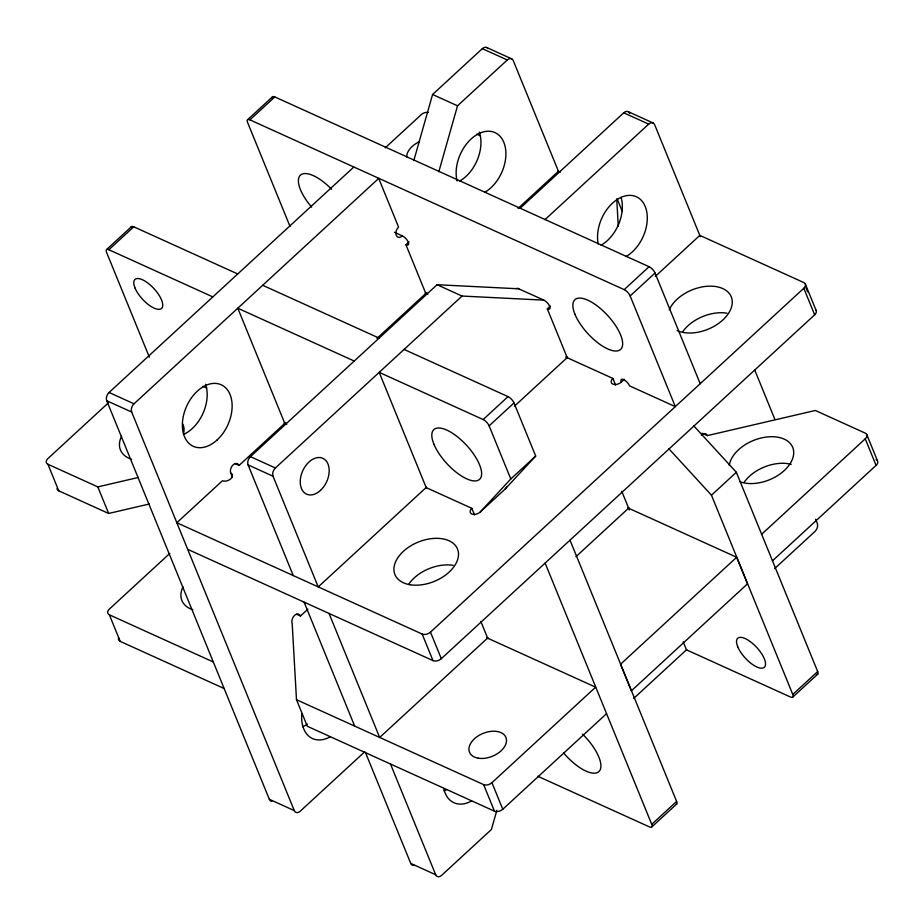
<?xml version="1.0" encoding="UTF-8"?>
<svg xmlns="http://www.w3.org/2000/svg" width="924" height="924" viewBox="0 0 924 924"><rect width="100%" height="100%" fill="white"/><g stroke="black" fill="none" stroke-linecap="round" stroke-linejoin="round"><path stroke-width="1.39" d="M413.848 160.476L432.582 94.491L482.34 48.649A6.145 4.112 -65.6 0 1 487.687 48.244M438.796 171.806L457.53 105.81L507.288 59.979A6.145 4.112 -65.6 0 1 513.247 60.58L558.431 171.275L518.11 208.408M496.869 810.267L491.406 829.509L441.637 875.351A6.145 4.112 -65.6 0 1 435.689 874.739L410.741 863.42L365.546 752.725M480.226 512.023L510.799 478.978L535.689 456.063L514.01 402.933A6.145 2.437 47.4 0 0 508.05 396.627L404.077 349.434M535.689 456.063L505.116 489.096L480.133 512.081A6.145 3.858 -22.2 0 1 471.829 514.021A6.145 3.858 -22.2 0 1 471.817 508.316L425.883 487.468M108.224 402.991L47.909 458.558A6.145 3.858 -22.2 0 0 47.921 464.264L58.766 490.829L108.662 513.467L149.33 503.996M761.561 534.338L865.245 438.819A6.145 3.858 -22.2 0 0 865.234 433.113L815.338 410.475L707.357 435.608A6.145 4.112 -65.6 0 0 701.385 435.042M772.395 560.903L876.091 465.384A6.145 3.858 -22.2 0 0 877.604 461.134L866.758 434.569M106.456 249.688L131.347 226.761M247.505 119.82L272.395 96.893M149.353 357.207L106.526 252.264A6.145 2.437 47.4 0 1 108.87 249.723L133.761 226.796L237.722 273.966M289.986 226.345L247.563 122.395A6.145 2.437 47.4 0 1 249.919 119.854L274.809 96.928L649.075 266.701A6.145 2.437 47.4 0 1 655.035 273.019L700.207 383.726M271.818 801.293A6.145 4.112 -65.6 0 1 269.334 799.283L106.722 400.727A6.145 4.112 -65.6 0 1 109.067 392.481L353.765 167.082M385.239 147.828L421.217 114.68A6.145 3.858 -22.2 0 1 428.309 112.393M364.784 751.755L300.231 811.203A6.145 4.112 -65.6 0 1 294.282 810.602L131.682 412.046A6.145 4.112 -65.6 0 1 134.015 403.8L378.713 178.401L398.591 227.108A6.145 4.112 -65.6 0 0 396.257 235.366A6.145 4.112 -65.6 0 0 402.206 235.967M426.033 294.005L405.925 244.733L409.043 241.869M655.266 276.438L699.838 235.389L803.799 282.559A6.145 3.858 -22.2 0 1 803.811 288.265L430.469 632.12A6.145 3.858 -22.2 0 1 422.164 634.049L176.831 522.741L222.465 480.723A6.145 3.858 -22.2 0 0 230.769 478.782A6.145 3.858 -22.2 0 0 230.757 473.076A6.145 4.112 -65.6 0 1 233.091 464.864A6.145 4.112 -65.6 0 1 239.039 465.465L285.735 422.464M376.98 338.403L426.853 292.469M293.266 575.606L248.094 464.911A6.145 4.112 -65.6 0 1 250.427 456.652L437.087 284.719L518.653 288.796L543.705 300.023A6.145 2.437 47.4 0 1 549.676 306.341A6.145 2.437 47.4 0 1 547.32 308.882L567.428 358.154M520.05 208.316L623.746 112.797A6.145 4.112 -65.6 0 1 629.706 113.398M169.797 553.418L109.344 609.101A6.145 3.858 -22.2 0 0 109.355 614.806L120.201 641.383L224.162 688.542M426.449 487.237L318.214 586.925L273.042 476.23A6.145 4.112 -65.6 0 1 275.387 467.983L462.035 296.05L543.601 300.115M544.998 219.635L648.694 124.116A6.145 4.112 -65.6 0 1 654.654 124.717L700.334 236.694M547.32 308.882L550.427 306.017M426.472 488.242L379.187 372.36L483.16 419.542L508.05 396.627M249.919 119.854L624.185 289.628L649.075 266.701M621.263 382.12A6.145 2.437 47.4 0 1 623.608 379.579A6.145 2.437 47.4 0 1 629.579 385.886L675.329 406.641L630.145 295.946L655.035 273.019M510.799 478.978L489.119 425.86L514.01 402.933M514.518 406.11L567.579 357.242M606.479 713.732L502.783 809.251A6.145 3.858 -22.2 0 1 494.479 811.191L307.334 726.287L296.488 699.711L292.192 623.631A6.145 4.112 -65.6 0 1 294.525 615.407A6.145 4.112 -65.6 0 1 300.485 616.019L307.911 609.182M624.37 379.256L621.171 382.178A6.145 3.858 -22.2 0 1 612.855 384.118A6.145 3.858 -22.2 0 1 612.843 378.413L565.604 356.976M187.676 549.318L432.998 660.614A6.145 3.858 -22.2 0 0 441.314 658.685L814.656 314.841A6.145 3.858 -22.2 0 0 815.58 309.748M487.895 637.791L379.66 737.479L329.059 613.49M575.964 556.664L629.013 507.796M683.206 641.845L686.463 649.838L790.436 697.008A6.145 2.437 47.4 0 0 792.78 694.467L711.468 495.206L736.347 472.279L693.774 425.86M296.488 699.711L483.633 784.615A6.145 3.858 -22.2 0 0 491.938 782.686L595.634 687.167L486.717 637.745M736.671 557.264L620.524 664.24L631.369 690.817L747.516 583.829L736.671 557.264L627.743 507.842M633.772 698.371L686.74 649.584M774.659 568.595L814.91 531.519A6.145 4.112 -65.6 0 0 817.255 523.273L815.626 519.276M537.768 776.241L649.387 826.876A6.145 2.437 47.4 0 0 651.743 824.335L676.622 801.42L570.027 540.193M792.78 694.467L817.671 671.54L736.347 472.279M651.801 826.922L676.68 803.995M792.838 697.043L817.728 674.127M47.921 464.264L97.817 486.902L138.484 477.431M486.833 47.563L511.792 58.882M628.239 111.7L653.199 123.019M482.34 48.649L507.288 59.979M623.746 112.797L648.694 124.116M432.582 94.491L457.53 105.81M476.634 134.13L480.561 135.909M557.773 170.94L560.394 172.13M394.433 232.294L402.31 235.874A6.145 2.437 47.4 0 1 408.281 242.192A6.145 2.437 47.4 0 1 405.925 244.733M437.087 284.719L462.035 296.05M425.179 293.266L427.8 294.456M702.101 433.229L707.345 435.643M262.682 285.285L379.117 338.115M108.87 249.723L212.843 296.893M354.238 361.041L237.791 308.212L285.077 424.081M202.783 386.255L206.722 388.034M284.153 423.169L286.775 424.359M109.067 392.481L134.015 403.8M250.427 456.652L275.387 467.983M106.722 400.727L131.682 412.046M248.094 464.911L273.042 476.23M235.1 463.675L239.039 465.465M296.546 614.229L300.485 616.019M109.355 614.806L213.317 661.977M269.334 799.283L294.282 810.602M668.884 448.775L711.468 495.206M805.324 284.014L816.169 310.579M805.971 287.872L807.599 291.857M803.811 288.265L814.656 314.841M865.245 438.819L876.091 465.384M754.712 369.981L774.843 419.3M617.209 198.983L622.083 210.938M612.843 378.413L615.557 385.054M621.783 491.349L629.394 509.99M545.137 563.12L651.743 824.335M471.817 508.316L474.532 514.957M480.827 621.425L487.895 638.738M430.469 632.12L441.314 658.685M491.938 782.686L502.783 809.251M422.164 634.049L432.998 660.614M483.633 784.615L494.479 811.191M390.494 764.044L435.689 874.739M304.112 602.171L354.701 726.16M230.757 473.076L232.374 477.096M97.817 486.902L108.662 513.467M616.747 199.087L618.283 226.368M582.501 734.141A33.795 13.433 47.4 0 1 599.029 771.448A33.795 13.433 47.4 0 1 563.501 752.817M483.16 419.542A6.145 2.437 47.4 0 1 489.119 425.86M676.622 801.42A6.145 2.437 47.4 0 1 676.114 804.307M131.058 227.373A6.145 2.437 47.4 0 1 133.761 226.796M624.185 289.628A6.145 2.437 47.4 0 1 630.145 295.946M311.619 207.103A33.795 13.433 47.4 0 1 300.462 175.11A33.795 13.433 47.4 0 1 331.577 189.235M516.343 288.669A6.145 2.437 47.4 0 1 518.757 288.704M817.671 671.54A6.145 2.437 47.4 0 1 816.331 674.428M272.13 98.383A6.145 2.437 47.4 0 1 274.809 96.928M598.221 243.982A33.795 22.615 -65.6 0 1 617.301 199.422A33.795 22.615 -65.6 0 1 646.904 212.693A33.795 22.615 -65.6 0 1 626.114 256.491M471.61 800.912A33.795 22.615 -65.6 0 1 443.716 788.403M414.379 865.338A6.145 4.112 -65.6 0 1 410.741 863.42M446.662 789.593A33.795 22.615 -65.6 0 1 444.074 790.886M621.055 197.389A33.795 22.615 -65.6 0 1 601.154 245.172M330.214 736.763A33.795 22.615 -65.6 0 1 301.79 713.813M457.103 181.035A33.795 22.615 -65.6 0 1 475.19 135.747A33.795 22.615 -65.6 0 1 505.44 148.129A33.795 22.615 -65.6 0 1 484.719 192.342M479.29 132.12A33.795 22.615 -65.6 0 1 459.759 181.023M205.521 384.28A33.795 22.615 -65.6 0 1 183.414 434.488M307.392 724.116A33.795 22.615 -65.6 0 1 302.679 726.738M669.242 309.887A33.795 21.229 -22.2 0 1 714.599 286.394A33.795 21.229 -22.2 0 1 726.137 316.551A33.795 21.229 -22.2 0 1 677.165 330.607M506.537 486.994A6.145 3.858 -22.2 0 1 505.024 489.166M182.929 424.22A33.795 21.229 -22.2 0 1 183.657 433.275M131.439 459.205A33.795 21.229 -22.2 0 1 121.564 436.301M406.652 156.907A19.67 12.347 -22.2 0 1 419.381 141.707M58.766 490.829A6.145 3.858 -22.2 0 1 57.045 488.38M409.055 583.737A33.795 21.229 -22.2 0 1 453.176 565.338M682.824 331.566A33.795 21.229 -22.2 0 1 726.934 313.178M192.873 609.759A33.795 21.229 -22.2 0 1 183.01 586.856M729.279 465.303A33.795 21.229 -22.2 0 1 771.355 436.706A33.795 21.229 -22.2 0 1 789.408 464.726A33.795 21.229 -22.2 0 1 739.824 481.67M120.201 641.383A6.145 3.858 -22.2 0 1 118.665 637.837M876.079 459.678A6.145 3.858 -22.2 0 1 877.015 460.291M744.259 482.12A33.795 21.229 -22.2 0 1 791.21 464.333M433.864 444.074A33.795 13.433 47.4 0 0 476.784 480.734A33.795 13.433 47.4 0 0 459.563 438.553A33.795 13.433 47.4 0 0 433.864 444.074M134.962 287.895A19.67 7.808 47.4 0 0 159.921 309.228A19.67 7.808 47.4 0 0 149.907 284.684A19.67 7.808 47.4 0 0 134.962 287.895M574.901 314.172A33.795 13.433 47.4 0 0 617.809 350.831A33.795 13.433 47.4 0 0 600.6 308.651A33.795 13.433 47.4 0 0 574.901 314.172M737.733 646.765A19.67 7.808 47.4 0 0 762.704 668.087A19.67 7.808 47.4 0 0 752.69 643.543A19.67 7.808 47.4 0 0 737.733 646.765M320.489 490.401A19.67 13.155 -65.6 0 0 323.308 458.558A19.67 13.155 -65.6 0 0 300.323 479.729A19.67 13.155 -65.6 0 0 320.489 490.401M217.198 439.893A33.795 22.615 -65.6 0 0 222.037 385.169A33.795 22.615 -65.6 0 0 182.525 421.563A33.795 22.615 -65.6 0 0 217.198 439.893M410.094 584.742A33.795 21.229 -22.2 0 0 458.512 554.238A33.795 21.229 -22.2 0 0 410.025 546.292A33.795 21.229 -22.2 0 0 410.094 584.742M478.332 758.211A19.67 12.347 -22.2 0 0 506.514 740.471A19.67 12.347 -22.2 0 0 478.297 735.851A19.67 12.347 -22.2 0 0 478.332 758.211"/></g></svg>
